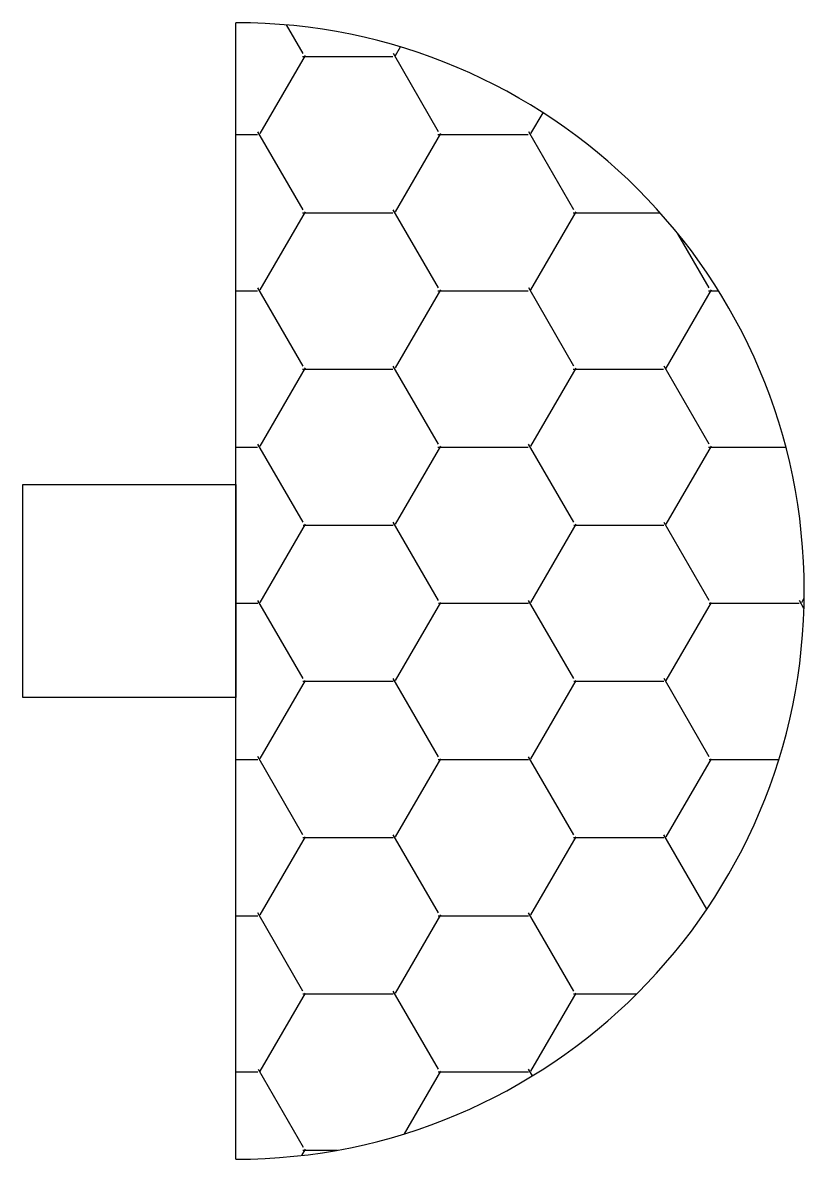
# Model space of a CAD drawing. Header units: millimetres. Extents: x -2966.66 to -2966.385, y 3738.889 to 3739.289.
import ezdxf

# ---------------------------------------------------------------- set-up
doc = ezdxf.new("R2010")
doc.units = ezdxf.units.MM
doc.header["$LTSCALE"] = 10
doc.layers.add('ELE_LUMINÁRIAS', color=4, linetype='Continuous')

msp = doc.modelspace()

# ---------------------------------------------------------------- hatches: boundary and pattern name
at = {"layer": 'ELE_LUMINÁRIAS'}
h = msp.add_hatch(dxfattribs=at)
h.set_pattern_fill('HONEY', color=1, scale=0.01, style=0)
h.set_pattern_definition([(0, (0, 0), (0.047625, 0.0274963), [0.03175, -0.0635]), (120, (0, 0), (-0.04762499431, 0.02749630986), [0.03175, -0.0635]), (60, (0, 0), (5.69e-09, 0.05499260986), [-0.0635, 0.03175])])
h.paths.add_polyline_path([(-2966.58476, 3738.88872, 1), (-2966.58476, 3739.28872)])

# ---------------------------------------------------------------- linework, layer by layer
at = {"layer": 'ELE_LUMINÁRIAS', "color": 4}
msp.add_line((-2966.58476, 3738.88872), (-2966.58476, 3739.28872), dxfattribs=at)
at = {"layer": 'ELE_LUMINÁRIAS', "color": 3}
msp.add_lwpolyline([(-2966.65976, 3739.05122), (-2966.65976, 3739.12622), (-2966.58476, 3739.12622), (-2966.58476, 3739.05122)], close=True, dxfattribs=at)
at = {"layer": 'ELE_LUMINÁRIAS', "color": 4}
msp.add_arc((-2966.58476, 3739.08872), 0.2, 270, 90, dxfattribs=at)

doc.saveas('drawing.dxf')
